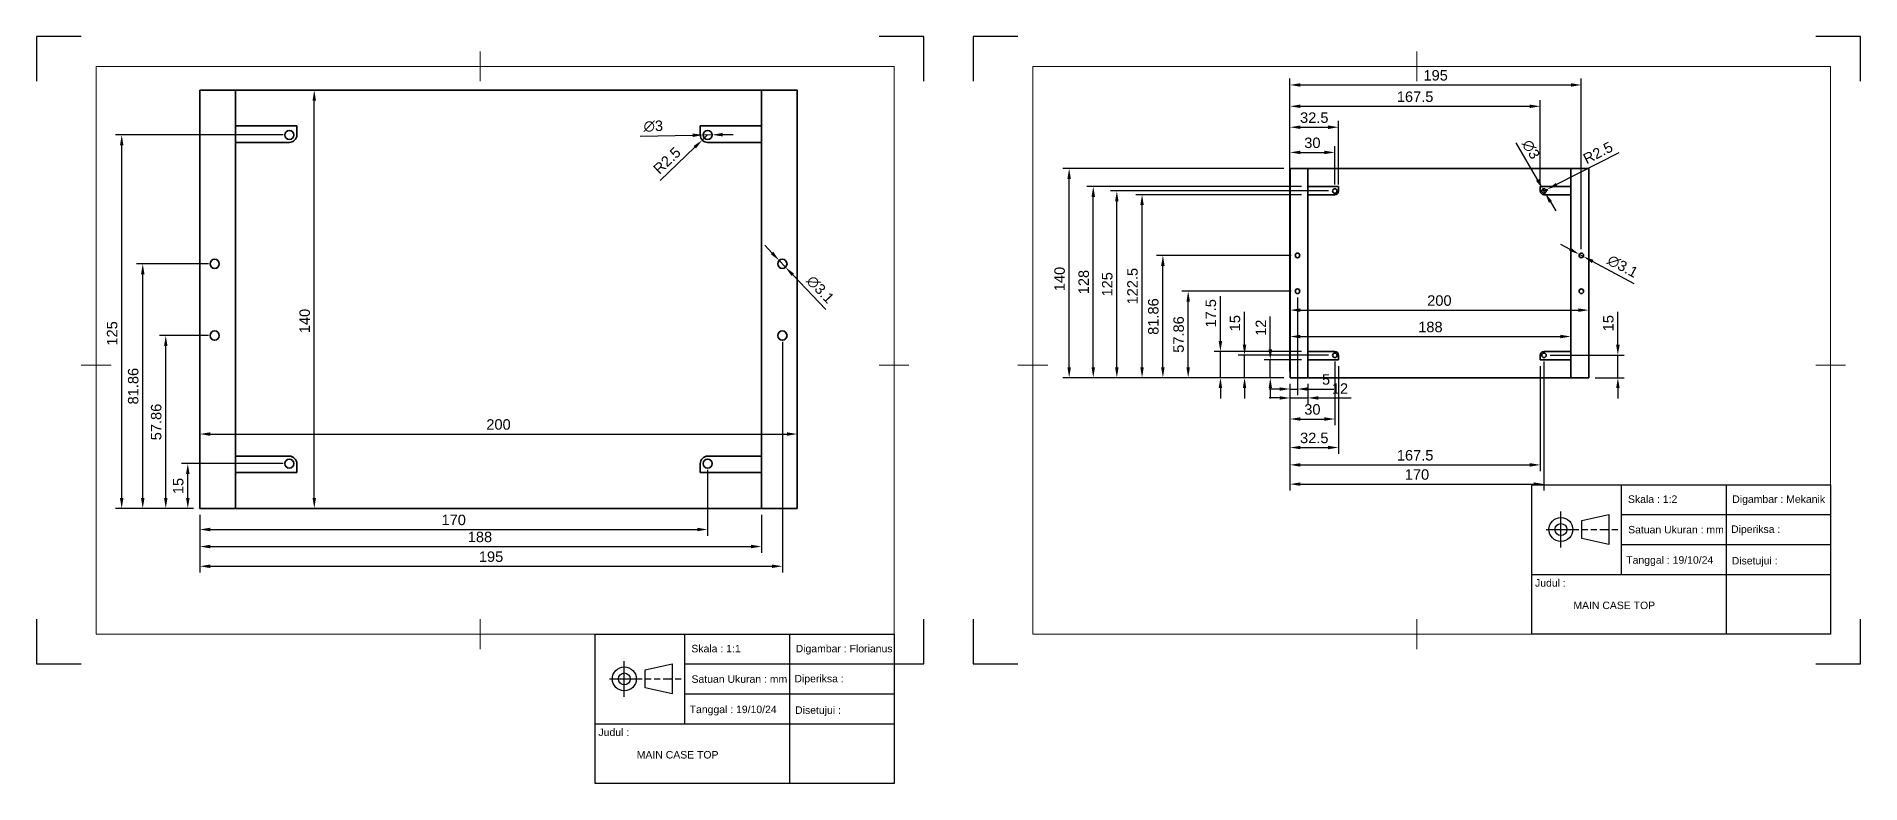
# Model space of a CAD drawing. Header units: millimetres. Extents: x 0 to 610, y -40 to 210.
import ezdxf

# ---------------------------------------------------------------- set-up
doc = ezdxf.new("R2010")
doc.units = ezdxf.units.MM
doc.header["$LTSCALE"] = 0.75
for name, color, linetype, lineweight in [('BORDER', 7, 'Continuous', 18), ('FD_Dimensions', 7, 'Continuous', 18), ('Visible', 7, 'Continuous', 35)]:
    doc.layers.add(name, color=color, linetype=linetype, lineweight=lineweight)
doc.styles.get("Standard").update_dxf_attribs({"font": 'arial.ttf'})
doc.dimstyles.new('Dim-ISO-25', dxfattribs={"dimtxt": 3.5, "dimasz": 3.5, "dimexe": 2.1, "dimexo": 2.1, "dimgap": 1.4, "dimtad": 1, "dimdsep": 46, "dimtxsty": 'Standard', "dimcen": 0, "dimazin": 2, "dimtp": 0.1, "dimtm": 0.1, "dimtfac": 0.714286, "dimtmove": 0, "dimatfit": 3, "dimfxl": 1, "dimarcsym": 0})

# ---------------------------------------------------------------- blocks, each defined once
blk = doc.blocks.new('ISO_A4(L)_SHEET')
at = {"layer": 'BORDER'}
for p, q in [((148.5, 205), (148.5, 195)), ((287, 200), (20, 200)), ((20, 200), (20, 10)), ((287, 10), (287, 200)), ((15, 100), (25, 100)), ((292, 100), (282, 100)), ((148.5, 5), (148.5, 15)), ((287, 10), (20, 10))]:
    blk.add_line(p, q, dxfattribs=at)
at = {"layer": 'Defpoints'}
for p, q in [((0, 210), (0, 195)), ((15, 210), (0, 210)), ((297, 210), (282, 210)), ((297, 195), (297, 210)), ((0, 15), (0, 0)), ((297, 0), (297, 15)), ((0, 0), (15, 0)), ((282, 0), (297, 0))]:
    blk.add_line(p, q, dxfattribs=at)
blk = doc.blocks.new('*D14')
at = {"layer": 'Defpoints', "color": 0, "transparency": 16777216}
for p in [(254.63, 76.96), (54.63, 52.05), (254.63, 52.05)]:
    blk.add_point(p, dxfattribs=at)
at = {"layer": 'FD_Dimensions', "color": 0, "lineweight": -2, "transparency": 16777216}
for p, q in [((54.63, 54.15), (54.63, 79.06)), ((58.13, 76.96), (251.13, 76.96)), ((254.63, 54.15), (254.63, 79.06))]:
    blk.add_line(p, q, dxfattribs=at)
at = {"layer": 'FD_Dimensions', "color": 0, "transparency": 16777216}
for points in [[(58.13, 77.54), (58.13, 76.37), (54.63, 76.96)], [(251.13, 77.54), (251.13, 76.37), (254.63, 76.96)]]:
    blk.add_solid(points, dxfattribs=at)
at = {"layer": 'FD_Dimensions', "color": 0, "transparency": 16777216, "insert": (154.63, 80.14), "char_height": 3.5, "attachment_point": 5}
blk.add_mtext('200', dxfattribs=at)
blk = doc.blocks.new('*D15')
at = {"layer": 'Defpoints', "color": 0, "transparency": 16777216}
for p in [(54.63, 192.05), (92.97, 192.05), (54.63, 52.05)]:
    blk.add_point(p, dxfattribs=at)
at = {"layer": 'FD_Dimensions', "color": 0, "lineweight": -2, "transparency": 16777216}
for p, q in [((56.73, 192.05), (95.07, 192.05)), ((92.97, 55.55), (92.97, 188.55)), ((56.73, 52.05), (95.07, 52.05))]:
    blk.add_line(p, q, dxfattribs=at)
at = {"layer": 'FD_Dimensions', "color": 0, "transparency": 16777216}
for points in [[(92.39, 188.55), (93.55, 188.55), (92.97, 192.05)], [(92.39, 55.55), (93.55, 55.55), (92.97, 52.05)]]:
    blk.add_solid(points, dxfattribs=at)
at = {"layer": 'FD_Dimensions', "color": 0, "transparency": 16777216, "insert": (89.78, 114.77), "char_height": 3.5, "attachment_point": 5, "rotation": 90}
blk.add_mtext('140', dxfattribs=at)
blk = doc.blocks.new('*D16')
at = {"layer": 'Defpoints', "color": 0, "transparency": 16777216}
for p in [(248.57, 135.03), (250.7, 132.79)]:
    blk.add_point(p, dxfattribs=at)
at = {"layer": 'FD_Dimensions', "color": 0, "lineweight": -2, "transparency": 16777216}
for p, q in [((246.16, 137.57), (243.75, 140.11)), ((248.57, 135.03), (250.7, 132.79)), ((264.17, 118.59), (253.11, 130.25))]:
    blk.add_line(p, q, dxfattribs=at)
at = {"layer": 'FD_Dimensions', "color": 0, "transparency": 16777216}
for points in [[(246.58, 137.97), (245.73, 137.17), (248.57, 135.03)], [(253.53, 130.65), (252.69, 129.85), (250.7, 132.79)]]:
    blk.add_solid(points, dxfattribs=at)
at = {"layer": 'FD_Dimensions', "color": 0, "transparency": 16777216, "insert": (262.32, 125.32), "char_height": 3.5, "attachment_point": 5, "rotation": 313.50611}
blk.add_mtext('∅3.1', dxfattribs=at)
blk = doc.blocks.new('*D17')
at = {"layer": 'Defpoints', "color": 0, "transparency": 16777216}
for p in [(226.13, 177.08), (223.13, 177.02)]:
    blk.add_point(p, dxfattribs=at)
at = {"layer": 'FD_Dimensions', "color": 0, "lineweight": -2, "transparency": 16777216}
for p, q in [((226.13, 177.08), (223.13, 177.02)), ((229.63, 177.15), (233.13, 177.21)), ((202.04, 176.61), (219.64, 176.95))]:
    blk.add_line(p, q, dxfattribs=at)
at = {"layer": 'FD_Dimensions', "color": 0, "transparency": 16777216}
for points in [[(219.62, 177.54), (219.65, 176.37), (223.13, 177.02)], [(229.62, 177.73), (229.64, 176.56), (226.13, 177.08)]]:
    blk.add_solid(points, dxfattribs=at)
at = {"layer": 'FD_Dimensions', "color": 0, "transparency": 16777216, "insert": (206.43, 179.98), "char_height": 3.5, "attachment_point": 5, "rotation": 1.10334}
blk.add_mtext('∅3', dxfattribs=at)
blk = doc.blocks.new('*D18')
at = {"layer": 'Defpoints', "color": 0, "transparency": 16777216}
for p in [(224.63, 177.05), (222.83, 175.32)]:
    blk.add_point(p, dxfattribs=at)
at = {"layer": 'FD_Dimensions', "color": 0, "lineweight": -2, "transparency": 16777216}
for p, q in [((224.63, 177.05), (222.83, 175.32)), ((208.68, 161.83), (220.29, 172.91))]:
    blk.add_line(p, q, dxfattribs=at)
blk.add_arc((224.63, 177.05), 2.5, 175.53109, 270.00002, dxfattribs=at)
at = {"layer": 'FD_Dimensions', "color": 0, "transparency": 16777216}
blk.add_solid([(219.89, 173.33), (220.7, 172.49), (222.83, 175.32)], dxfattribs=at)
at = {"layer": 'FD_Dimensions', "color": 0, "transparency": 16777216, "insert": (211.02, 168.47), "char_height": 3.5, "attachment_point": 5, "rotation": 43.65954}
blk.add_mtext('R2.5', dxfattribs=at)
blk = doc.blocks.new('*D19')
at = {"layer": 'Defpoints', "color": 0, "transparency": 16777216}
for p in [(249.63, 109.91), (54.63, 52.05), (249.63, 32.71)]:
    blk.add_point(p, dxfattribs=at)
at = {"layer": 'FD_Dimensions', "color": 0, "lineweight": -2, "transparency": 16777216}
for p, q in [((249.63, 107.81), (249.63, 30.61)), ((54.63, 49.95), (54.63, 30.61)), ((58.13, 32.71), (246.13, 32.71))]:
    blk.add_line(p, q, dxfattribs=at)
at = {"layer": 'FD_Dimensions', "color": 0, "transparency": 16777216}
for points in [[(58.13, 33.29), (58.13, 32.12), (54.63, 32.71)], [(246.13, 33.29), (246.13, 32.12), (249.63, 32.71)]]:
    blk.add_solid(points, dxfattribs=at)
at = {"layer": 'FD_Dimensions', "color": 0, "transparency": 16777216, "insert": (152.13, 35.89), "char_height": 3.5, "attachment_point": 5}
blk.add_mtext('195', dxfattribs=at)
blk = doc.blocks.new('*D20')
at = {"layer": 'Defpoints', "color": 0, "transparency": 16777216}
for p in [(224.63, 67.05), (54.63, 52.05), (224.63, 45.01)]:
    blk.add_point(p, dxfattribs=at)
at = {"layer": 'FD_Dimensions', "color": 0, "lineweight": -2, "transparency": 16777216}
for p, q in [((224.63, 64.95), (224.63, 42.91)), ((54.63, 49.95), (54.63, 42.91)), ((58.13, 45.01), (221.13, 45.01))]:
    blk.add_line(p, q, dxfattribs=at)
at = {"layer": 'FD_Dimensions', "color": 0, "transparency": 16777216}
for points in [[(58.13, 45.6), (58.13, 44.43), (54.63, 45.01)], [(221.13, 45.6), (221.13, 44.43), (224.63, 45.01)]]:
    blk.add_solid(points, dxfattribs=at)
at = {"layer": 'FD_Dimensions', "color": 0, "transparency": 16777216, "insert": (139.63, 48.2), "char_height": 3.5, "attachment_point": 5}
blk.add_mtext('170', dxfattribs=at)
blk = doc.blocks.new('*D21')
at = {"layer": 'Defpoints', "color": 0, "transparency": 16777216}
for p in [(28.52, 177.05), (84.63, 177.05), (54.63, 52.05)]:
    blk.add_point(p, dxfattribs=at)
at = {"layer": 'FD_Dimensions', "color": 0, "lineweight": -2, "transparency": 16777216}
for p, q in [((82.53, 177.05), (26.42, 177.05)), ((28.52, 55.55), (28.52, 173.55)), ((52.53, 52.05), (26.42, 52.05))]:
    blk.add_line(p, q, dxfattribs=at)
at = {"layer": 'FD_Dimensions', "color": 0, "transparency": 16777216}
for points in [[(27.94, 173.55), (29.1, 173.55), (28.52, 177.05)], [(27.94, 55.55), (29.1, 55.55), (28.52, 52.05)]]:
    blk.add_solid(points, dxfattribs=at)
at = {"layer": 'FD_Dimensions', "color": 0, "transparency": 16777216, "insert": (25.33, 110.63), "char_height": 3.5, "attachment_point": 5, "rotation": 90}
blk.add_mtext('125', dxfattribs=at)
blk = doc.blocks.new('*D22')
at = {"layer": 'Defpoints', "color": 0, "transparency": 16777216}
for p in [(35.57, 133.91), (59.63, 133.91), (54.63, 52.05)]:
    blk.add_point(p, dxfattribs=at)
at = {"layer": 'FD_Dimensions', "color": 0, "lineweight": -2, "transparency": 16777216}
for p, q in [((57.53, 133.91), (33.47, 133.91)), ((35.57, 55.55), (35.57, 130.41)), ((52.53, 52.05), (33.47, 52.05))]:
    blk.add_line(p, q, dxfattribs=at)
at = {"layer": 'FD_Dimensions', "color": 0, "transparency": 16777216}
for points in [[(34.99, 130.41), (36.16, 130.41), (35.57, 133.91)], [(34.99, 55.55), (36.16, 55.55), (35.57, 52.05)]]:
    blk.add_solid(points, dxfattribs=at)
at = {"layer": 'FD_Dimensions', "color": 0, "transparency": 16777216, "insert": (32.39, 92.98), "char_height": 3.5, "attachment_point": 5, "rotation": 90}
blk.add_mtext('81.86', dxfattribs=at)
blk = doc.blocks.new('*D23')
at = {"layer": 'Defpoints', "color": 0, "transparency": 16777216}
for p in [(43.27, 109.91), (59.63, 109.91), (54.63, 52.05)]:
    blk.add_point(p, dxfattribs=at)
at = {"layer": 'FD_Dimensions', "color": 0, "lineweight": -2, "transparency": 16777216}
for p, q in [((57.53, 109.91), (41.17, 109.91)), ((43.27, 55.55), (43.27, 106.41)), ((52.53, 52.05), (41.17, 52.05))]:
    blk.add_line(p, q, dxfattribs=at)
at = {"layer": 'FD_Dimensions', "color": 0, "transparency": 16777216}
for points in [[(42.69, 106.41), (43.85, 106.41), (43.27, 109.91)], [(42.69, 55.55), (43.85, 55.55), (43.27, 52.05)]]:
    blk.add_solid(points, dxfattribs=at)
at = {"layer": 'FD_Dimensions', "color": 0, "transparency": 16777216, "insert": (40.08, 80.98), "char_height": 3.5, "attachment_point": 5, "rotation": 90}
blk.add_mtext('57.86', dxfattribs=at)
blk = doc.blocks.new('*D24')
at = {"layer": 'Defpoints', "color": 0, "transparency": 16777216}
for p in [(50.64, 67.05), (84.63, 67.05), (54.63, 52.05)]:
    blk.add_point(p, dxfattribs=at)
at = {"layer": 'FD_Dimensions', "color": 0, "lineweight": -2, "transparency": 16777216}
for p, q in [((82.53, 67.05), (48.54, 67.05)), ((50.64, 55.55), (50.64, 63.55)), ((52.53, 52.05), (48.54, 52.05))]:
    blk.add_line(p, q, dxfattribs=at)
at = {"layer": 'FD_Dimensions', "color": 0, "transparency": 16777216}
for points in [[(50.06, 63.55), (51.23, 63.55), (50.64, 67.05)], [(50.06, 55.55), (51.23, 55.55), (50.64, 52.05)]]:
    blk.add_solid(points, dxfattribs=at)
at = {"layer": 'FD_Dimensions', "color": 0, "transparency": 16777216, "insert": (47.46, 59.55), "char_height": 3.5, "attachment_point": 5, "rotation": 90}
blk.add_mtext('15', dxfattribs=at)
blk = doc.blocks.new('*D25')
at = {"layer": 'Defpoints', "color": 0, "transparency": 16777216}
for p in [(54.63, 52.05), (242.63, 52.05), (242.63, 39.31)]:
    blk.add_point(p, dxfattribs=at)
at = {"layer": 'FD_Dimensions', "color": 0, "lineweight": -2, "transparency": 16777216}
for p, q in [((54.63, 49.95), (54.63, 37.21)), ((242.63, 49.95), (242.63, 37.21)), ((58.13, 39.31), (239.13, 39.31))]:
    blk.add_line(p, q, dxfattribs=at)
at = {"layer": 'FD_Dimensions', "color": 0, "transparency": 16777216}
for points in [[(58.13, 39.89), (58.13, 38.72), (54.63, 39.31)], [(239.13, 39.89), (239.13, 38.72), (242.63, 39.31)]]:
    blk.add_solid(points, dxfattribs=at)
at = {"layer": 'FD_Dimensions', "color": 0, "transparency": 16777216, "insert": (148.42, 42.5), "char_height": 3.5, "attachment_point": 5}
blk.add_mtext('188', dxfattribs=at)
blk = doc.blocks.new('*D53')
at = {"layer": 'Defpoints', "color": 0, "transparency": 16777216}
for p in [(519.52, 118.42), (419.52, 95.81), (519.52, 95.81)]:
    blk.add_point(p, dxfattribs=at)
at = {"layer": 'FD_Dimensions', "color": 0, "lineweight": -2, "transparency": 16777216}
for p, q in [((419.52, 97.91), (419.52, 120.52)), ((423.02, 118.42), (516.02, 118.42)), ((519.52, 97.91), (519.52, 120.52))]:
    blk.add_line(p, q, dxfattribs=at)
at = {"layer": 'FD_Dimensions', "color": 0, "transparency": 16777216}
for points in [[(423.02, 119.01), (423.02, 117.84), (419.52, 118.42)], [(516.02, 119.01), (516.02, 117.84), (519.52, 118.42)]]:
    blk.add_solid(points, dxfattribs=at)
at = {"layer": 'FD_Dimensions', "color": 0, "transparency": 16777216, "insert": (469.52, 121.61), "char_height": 3.5, "attachment_point": 5}
blk.add_mtext('200', dxfattribs=at)
blk = doc.blocks.new('*D54')
at = {"layer": 'Defpoints', "color": 0, "transparency": 16777216}
for p in [(345.61, 165.81), (419.52, 165.81), (419.52, 95.81)]:
    blk.add_point(p, dxfattribs=at)
at = {"layer": 'FD_Dimensions', "color": 0, "lineweight": -2, "transparency": 16777216}
for p, q in [((417.42, 165.81), (343.51, 165.81)), ((345.61, 99.31), (345.61, 162.31)), ((417.42, 95.81), (343.51, 95.81))]:
    blk.add_line(p, q, dxfattribs=at)
at = {"layer": 'FD_Dimensions', "color": 0, "transparency": 16777216}
for points in [[(345.03, 162.31), (346.2, 162.31), (345.61, 165.81)], [(345.03, 99.31), (346.2, 99.31), (345.61, 95.81)]]:
    blk.add_solid(points, dxfattribs=at)
at = {"layer": 'FD_Dimensions', "color": 0, "transparency": 16777216, "insert": (342.43, 128.83), "char_height": 3.5, "attachment_point": 5, "rotation": 90}
blk.add_mtext('140', dxfattribs=at)
blk = doc.blocks.new('*D55')
at = {"layer": 'Defpoints', "color": 0, "transparency": 16777216}
for p in [(516.34, 137.1), (517.71, 136.37)]:
    blk.add_point(p, dxfattribs=at)
at = {"layer": 'FD_Dimensions', "color": 0, "lineweight": -2, "transparency": 16777216}
for p, q in [((513.26, 138.75), (510.17, 140.41)), ((516.34, 137.1), (517.71, 136.37)), ((534.73, 127.26), (520.79, 134.72))]:
    blk.add_line(p, q, dxfattribs=at)
at = {"layer": 'FD_Dimensions', "color": 0, "transparency": 16777216}
for points in [[(513.53, 139.27), (512.98, 138.24), (516.34, 137.1)], [(521.07, 135.23), (520.52, 134.2), (517.71, 136.37)]]:
    blk.add_solid(points, dxfattribs=at)
at = {"layer": 'FD_Dimensions', "color": 0, "transparency": 16777216, "insert": (530.85, 133.06), "char_height": 3.5, "attachment_point": 5, "rotation": 331.83832}
blk.add_mtext('∅3.1', dxfattribs=at)
blk = doc.blocks.new('*D56')
at = {"layer": 'Defpoints', "color": 0, "transparency": 16777216}
for p in [(504.14, 158.95), (504.9, 157.66)]:
    blk.add_point(p, dxfattribs=at)
at = {"layer": 'FD_Dimensions', "color": 0, "lineweight": -2, "transparency": 16777216}
for p, q in [((495.1, 174.38), (502.37, 161.97)), ((504.9, 157.66), (504.14, 158.95)), ((506.67, 154.64), (508.44, 151.62))]:
    blk.add_line(p, q, dxfattribs=at)
at = {"layer": 'FD_Dimensions', "color": 0, "transparency": 16777216}
for points in [[(502.88, 162.27), (501.87, 161.68), (504.14, 158.95)], [(507.18, 154.93), (506.17, 154.34), (504.9, 157.66)]]:
    blk.add_solid(points, dxfattribs=at)
at = {"layer": 'FD_Dimensions', "color": 0, "transparency": 16777216, "insert": (500.18, 172.2), "char_height": 3.5, "attachment_point": 5, "rotation": 300.38822}
blk.add_mtext('∅3', dxfattribs=at)
blk = doc.blocks.new('*D57')
at = {"layer": 'Defpoints', "color": 0, "transparency": 16777216}
for p in [(505.64, 158.87), (504.52, 158.31)]:
    blk.add_point(p, dxfattribs=at)
at = {"layer": 'FD_Dimensions', "color": 0, "lineweight": -2, "transparency": 16777216}
for p, q in [((529.62, 171.07), (508.76, 160.46)), ((504.52, 158.31), (505.64, 158.87))]:
    blk.add_line(p, q, dxfattribs=at)
blk.add_arc((504.52, 158.31), 1.25, 0, 26.94713, dxfattribs=at)
at = {"layer": 'FD_Dimensions', "color": 0, "transparency": 16777216}
blk.add_solid([(508.49, 160.98), (509.02, 159.94), (505.64, 158.87)], dxfattribs=at)
at = {"layer": 'FD_Dimensions', "color": 0, "transparency": 16777216, "insert": (522.59, 171.06), "char_height": 3.5, "attachment_point": 5, "rotation": 26.94713}
blk.add_mtext('R2.5', dxfattribs=at)
blk = doc.blocks.new('*D58')
at = {"layer": 'Defpoints', "color": 0, "transparency": 16777216}
for p in [(517.02, 193.79), (419.52, 165.81), (517.02, 136.74)]:
    blk.add_point(p, dxfattribs=at)
at = {"layer": 'FD_Dimensions', "color": 0, "lineweight": -2, "transparency": 16777216}
for p, q in [((419.52, 167.91), (419.52, 195.89)), ((517.02, 138.84), (517.02, 195.89)), ((423.02, 193.79), (513.52, 193.79))]:
    blk.add_line(p, q, dxfattribs=at)
at = {"layer": 'FD_Dimensions', "color": 0, "transparency": 16777216}
for points in [[(423.02, 194.37), (423.02, 193.2), (419.52, 193.79)], [(513.52, 194.37), (513.52, 193.2), (517.02, 193.79)]]:
    blk.add_solid(points, dxfattribs=at)
at = {"layer": 'FD_Dimensions', "color": 0, "transparency": 16777216, "insert": (468.27, 196.98), "char_height": 3.5, "attachment_point": 5}
blk.add_mtext('195', dxfattribs=at)
blk = doc.blocks.new('*D59')
at = {"layer": 'Defpoints', "color": 0, "transparency": 16777216}
for p in [(504.52, 103.31), (419.52, 95.81), (504.52, 60.2)]:
    blk.add_point(p, dxfattribs=at)
at = {"layer": 'FD_Dimensions', "color": 0, "lineweight": -2, "transparency": 16777216}
for p, q in [((504.52, 101.21), (504.52, 58.1)), ((419.52, 93.71), (419.52, 58.1)), ((423.02, 60.2), (501.02, 60.2))]:
    blk.add_line(p, q, dxfattribs=at)
at = {"layer": 'FD_Dimensions', "color": 0, "transparency": 16777216}
for points in [[(423.02, 60.78), (423.02, 59.62), (419.52, 60.2)], [(501.02, 60.78), (501.02, 59.62), (504.52, 60.2)]]:
    blk.add_solid(points, dxfattribs=at)
at = {"layer": 'FD_Dimensions', "color": 0, "transparency": 16777216, "insert": (462.02, 63.39), "char_height": 3.5, "attachment_point": 5}
blk.add_mtext('170', dxfattribs=at)
blk = doc.blocks.new('*D60')
at = {"layer": 'Defpoints', "color": 0, "transparency": 16777216}
for p in [(361.57, 158.31), (434.52, 158.31), (419.52, 95.81)]:
    blk.add_point(p, dxfattribs=at)
at = {"layer": 'FD_Dimensions', "color": 0, "lineweight": -2, "transparency": 16777216}
for p, q in [((432.42, 158.31), (359.47, 158.31)), ((361.57, 99.31), (361.57, 154.81)), ((417.42, 95.81), (359.47, 95.81))]:
    blk.add_line(p, q, dxfattribs=at)
at = {"layer": 'FD_Dimensions', "color": 0, "transparency": 16777216}
for points in [[(360.99, 154.81), (362.15, 154.81), (361.57, 158.31)], [(360.99, 99.31), (362.15, 99.31), (361.57, 95.81)]]:
    blk.add_solid(points, dxfattribs=at)
at = {"layer": 'FD_Dimensions', "color": 0, "transparency": 16777216, "insert": (358.38, 127.06), "char_height": 3.5, "attachment_point": 5, "rotation": 90}
blk.add_mtext('125', dxfattribs=at)
blk = doc.blocks.new('*D61')
at = {"layer": 'Defpoints', "color": 0, "transparency": 16777216}
for p in [(376.98, 136.74), (422.02, 136.74), (419.52, 95.81)]:
    blk.add_point(p, dxfattribs=at)
at = {"layer": 'FD_Dimensions', "color": 0, "lineweight": -2, "transparency": 16777216}
for p, q in [((419.92, 136.74), (374.88, 136.74)), ((376.98, 99.31), (376.98, 133.24)), ((417.42, 95.81), (374.88, 95.81))]:
    blk.add_line(p, q, dxfattribs=at)
at = {"layer": 'FD_Dimensions', "color": 0, "transparency": 16777216}
for points in [[(376.39, 133.24), (377.56, 133.24), (376.98, 136.74)], [(376.39, 99.31), (377.56, 99.31), (376.98, 95.81)]]:
    blk.add_solid(points, dxfattribs=at)
at = {"layer": 'FD_Dimensions', "color": 0, "transparency": 16777216, "insert": (373.79, 116.27), "char_height": 3.5, "attachment_point": 5, "rotation": 90}
blk.add_mtext('81.86', dxfattribs=at)
blk = doc.blocks.new('*D62')
at = {"layer": 'Defpoints', "color": 0, "transparency": 16777216}
for p in [(385.45, 124.74), (422.02, 124.74), (419.52, 95.81)]:
    blk.add_point(p, dxfattribs=at)
at = {"layer": 'FD_Dimensions', "color": 0, "lineweight": -2, "transparency": 16777216}
for p, q in [((419.92, 124.74), (383.35, 124.74)), ((385.45, 99.31), (385.45, 121.24)), ((417.42, 95.81), (383.35, 95.81))]:
    blk.add_line(p, q, dxfattribs=at)
at = {"layer": 'FD_Dimensions', "color": 0, "transparency": 16777216}
for points in [[(384.87, 121.24), (386.03, 121.24), (385.45, 124.74)], [(384.87, 99.31), (386.03, 99.31), (385.45, 95.81)]]:
    blk.add_solid(points, dxfattribs=at)
at = {"layer": 'FD_Dimensions', "color": 0, "transparency": 16777216, "insert": (382.26, 110.27), "char_height": 3.5, "attachment_point": 5, "rotation": 90}
blk.add_mtext('57.86', dxfattribs=at)
blk = doc.blocks.new('*D63')
at = {"layer": 'Defpoints', "color": 0, "transparency": 16777216}
for p in [(434.52, 171.21), (419.52, 165.81), (434.52, 158.31)]:
    blk.add_point(p, dxfattribs=at)
at = {"layer": 'FD_Dimensions', "color": 0, "lineweight": -2, "transparency": 16777216}
for p, q in [((419.52, 167.91), (419.52, 173.31)), ((423.02, 171.21), (431.02, 171.21)), ((434.52, 160.41), (434.52, 173.31))]:
    blk.add_line(p, q, dxfattribs=at)
at = {"layer": 'FD_Dimensions', "color": 0, "transparency": 16777216}
for points in [[(423.02, 171.79), (423.02, 170.62), (419.52, 171.21)], [(431.02, 171.79), (431.02, 170.62), (434.52, 171.21)]]:
    blk.add_solid(points, dxfattribs=at)
at = {"layer": 'FD_Dimensions', "color": 0, "transparency": 16777216, "insert": (427.02, 174.39), "char_height": 3.5, "attachment_point": 5}
blk.add_mtext('30', dxfattribs=at)
blk = doc.blocks.new('*D64')
at = {"layer": 'Defpoints', "color": 0, "transparency": 16777216}
for p in [(504.52, 103.31), (529.25, 103.31), (519.52, 95.81)]:
    blk.add_point(p, dxfattribs=at)
at = {"layer": 'FD_Dimensions', "color": 0, "lineweight": -2, "transparency": 16777216}
for p, q in [((529.25, 106.81), (529.25, 117.82)), ((506.62, 103.31), (531.35, 103.31)), ((529.25, 95.81), (529.25, 103.31)), ((521.62, 95.81), (531.35, 95.81)), ((529.25, 92.31), (529.25, 88.81))]:
    blk.add_line(p, q, dxfattribs=at)
at = {"layer": 'FD_Dimensions', "color": 0, "transparency": 16777216}
for points in [[(528.67, 106.81), (529.84, 106.81), (529.25, 103.31)], [(528.67, 92.31), (529.84, 92.31), (529.25, 95.81)]]:
    blk.add_solid(points, dxfattribs=at)
at = {"layer": 'FD_Dimensions', "color": 0, "transparency": 16777216, "insert": (526.07, 114.06), "char_height": 3.5, "attachment_point": 5, "rotation": 90}
blk.add_mtext('15', dxfattribs=at)
blk = doc.blocks.new('*D65')
at = {"layer": 'Defpoints', "color": 0, "transparency": 16777216}
for p in [(513.52, 109.58), (419.52, 95.81), (513.52, 95.81)]:
    blk.add_point(p, dxfattribs=at)
at = {"layer": 'FD_Dimensions', "color": 0, "lineweight": -2, "transparency": 16777216}
for p, q in [((419.52, 97.91), (419.52, 111.68)), ((513.52, 97.91), (513.52, 111.68)), ((423.02, 109.58), (510.02, 109.58))]:
    blk.add_line(p, q, dxfattribs=at)
at = {"layer": 'FD_Dimensions', "color": 0, "transparency": 16777216}
for points in [[(423.02, 110.17), (423.02, 109), (419.52, 109.58)], [(510.02, 110.17), (510.02, 109), (513.52, 109.58)]]:
    blk.add_solid(points, dxfattribs=at)
at = {"layer": 'FD_Dimensions', "color": 0, "transparency": 16777216, "insert": (466.52, 112.77), "char_height": 3.5, "attachment_point": 5}
blk.add_mtext('188', dxfattribs=at)
blk = doc.blocks.new('*D66')
at = {"layer": 'Defpoints', "color": 0, "transparency": 16777216}
for p in [(419.52, 95.81), (425.52, 95.81), (425.52, 89.04)]:
    blk.add_point(p, dxfattribs=at)
at = {"layer": 'FD_Dimensions', "color": 0, "lineweight": -2, "transparency": 16777216}
for p, q in [((419.52, 93.71), (419.52, 86.94)), ((425.52, 93.71), (425.52, 86.94)), ((416.02, 89.04), (412.52, 89.04)), ((419.52, 89.04), (425.52, 89.04)), ((429.02, 89.04), (439.97, 89.04))]:
    blk.add_line(p, q, dxfattribs=at)
at = {"layer": 'FD_Dimensions', "color": 0, "transparency": 16777216}
for points in [[(416.02, 89.62), (416.02, 88.45), (419.52, 89.04)], [(429.02, 89.62), (429.02, 88.45), (425.52, 89.04)]]:
    blk.add_solid(points, dxfattribs=at)
at = {"layer": 'FD_Dimensions', "color": 0, "transparency": 16777216, "insert": (436.25, 92.19), "char_height": 3.5, "attachment_point": 5}
blk.add_mtext('12', dxfattribs=at)
blk = doc.blocks.new('*D67')
at = {"layer": 'Defpoints', "color": 0, "transparency": 16777216}
for p in [(422.02, 124.74), (419.52, 95.81), (422.02, 92.02)]:
    blk.add_point(p, dxfattribs=at)
at = {"layer": 'FD_Dimensions', "color": 0, "lineweight": -2, "transparency": 16777216}
for p, q in [((422.02, 122.64), (422.02, 89.92)), ((416.02, 92.02), (412.52, 92.02)), ((419.52, 93.71), (419.52, 89.92)), ((419.52, 92.02), (422.02, 92.02)), ((425.52, 92.02), (434.14, 92.02))]:
    blk.add_line(p, q, dxfattribs=at)
at = {"layer": 'FD_Dimensions', "color": 0, "transparency": 16777216}
for points in [[(416.02, 92.6), (416.02, 91.44), (419.52, 92.02)], [(425.52, 92.6), (425.52, 91.44), (422.02, 92.02)]]:
    blk.add_solid(points, dxfattribs=at)
at = {"layer": 'FD_Dimensions', "color": 0, "transparency": 16777216, "insert": (431.58, 95.2), "char_height": 3.5, "attachment_point": 5}
blk.add_mtext('5', dxfattribs=at)
blk = doc.blocks.new('*D68')
at = {"layer": 'Defpoints', "color": 0, "transparency": 16777216}
for p in [(353.68, 159.81), (425.52, 159.81), (419.52, 95.81)]:
    blk.add_point(p, dxfattribs=at)
at = {"layer": 'FD_Dimensions', "color": 0, "lineweight": -2, "transparency": 16777216}
for p, q in [((423.42, 159.81), (351.58, 159.81)), ((353.68, 99.31), (353.68, 156.31)), ((417.42, 95.81), (351.58, 95.81))]:
    blk.add_line(p, q, dxfattribs=at)
at = {"layer": 'FD_Dimensions', "color": 0, "transparency": 16777216}
for points in [[(353.1, 156.31), (354.27, 156.31), (353.68, 159.81)], [(353.1, 99.31), (354.27, 99.31), (353.68, 95.81)]]:
    blk.add_solid(points, dxfattribs=at)
at = {"layer": 'FD_Dimensions', "color": 0, "transparency": 16777216, "insert": (350.5, 127.81), "char_height": 3.5, "attachment_point": 5, "rotation": 90}
blk.add_mtext('128', dxfattribs=at)
blk = doc.blocks.new('*D69')
at = {"layer": 'Defpoints', "color": 0, "transparency": 16777216}
for p in [(434.52, 103.31), (419.52, 95.81), (434.52, 81.98)]:
    blk.add_point(p, dxfattribs=at)
at = {"layer": 'FD_Dimensions', "color": 0, "lineweight": -2, "transparency": 16777216}
for p, q in [((434.52, 101.21), (434.52, 79.88)), ((419.52, 93.71), (419.52, 79.88)), ((423.02, 81.98), (431.02, 81.98))]:
    blk.add_line(p, q, dxfattribs=at)
at = {"layer": 'FD_Dimensions', "color": 0, "transparency": 16777216}
for points in [[(423.02, 82.57), (423.02, 81.4), (419.52, 81.98)], [(431.02, 82.57), (431.02, 81.4), (434.52, 81.98)]]:
    blk.add_solid(points, dxfattribs=at)
at = {"layer": 'FD_Dimensions', "color": 0, "transparency": 16777216, "insert": (427.02, 85.17), "char_height": 3.5, "attachment_point": 5}
blk.add_mtext('30', dxfattribs=at)
blk = doc.blocks.new('*D70')
at = {"layer": 'Defpoints', "color": 0, "transparency": 16777216}
for p in [(404.31, 103.31), (434.52, 103.31), (419.52, 95.81)]:
    blk.add_point(p, dxfattribs=at)
at = {"layer": 'FD_Dimensions', "color": 0, "lineweight": -2, "transparency": 16777216}
for p, q in [((404.31, 106.81), (404.31, 117.82)), ((432.42, 103.31), (402.21, 103.31)), ((404.31, 95.81), (404.31, 103.31)), ((417.42, 95.81), (402.21, 95.81)), ((404.31, 92.31), (404.31, 88.81))]:
    blk.add_line(p, q, dxfattribs=at)
at = {"layer": 'FD_Dimensions', "color": 0, "transparency": 16777216}
for points in [[(403.73, 106.81), (404.89, 106.81), (404.31, 103.31)], [(403.73, 92.31), (404.89, 92.31), (404.31, 95.81)]]:
    blk.add_solid(points, dxfattribs=at)
at = {"layer": 'FD_Dimensions', "color": 0, "transparency": 16777216, "insert": (401.12, 114.06), "char_height": 3.5, "attachment_point": 5, "rotation": 90}
blk.add_mtext('15', dxfattribs=at)
blk = doc.blocks.new('*D71')
at = {"layer": 'Defpoints', "color": 0, "transparency": 16777216}
for p in [(370.01, 157.06), (425.52, 157.06), (419.52, 95.81)]:
    blk.add_point(p, dxfattribs=at)
at = {"layer": 'FD_Dimensions', "color": 0, "lineweight": -2, "transparency": 16777216}
for p, q in [((423.42, 157.06), (367.91, 157.06)), ((370.01, 99.31), (370.01, 153.56)), ((417.42, 95.81), (367.91, 95.81))]:
    blk.add_line(p, q, dxfattribs=at)
at = {"layer": 'FD_Dimensions', "color": 0, "transparency": 16777216}
for points in [[(369.42, 153.56), (370.59, 153.56), (370.01, 157.06)], [(369.42, 99.31), (370.59, 99.31), (370.01, 95.81)]]:
    blk.add_solid(points, dxfattribs=at)
at = {"layer": 'FD_Dimensions', "color": 0, "transparency": 16777216, "insert": (366.82, 126.43), "char_height": 3.5, "attachment_point": 5, "rotation": 90}
blk.add_mtext('122.5', dxfattribs=at)
blk = doc.blocks.new('*D72')
at = {"layer": 'Defpoints', "color": 0, "transparency": 16777216}
for p in [(396.24, 104.56), (425.52, 104.56), (419.52, 95.81)]:
    blk.add_point(p, dxfattribs=at)
at = {"layer": 'FD_Dimensions', "color": 0, "lineweight": -2, "transparency": 16777216}
for p, q in [((396.24, 108.06), (396.24, 123.14)), ((423.42, 104.56), (394.14, 104.56)), ((396.24, 95.81), (396.24, 104.56)), ((417.42, 95.81), (394.14, 95.81)), ((396.24, 92.31), (396.24, 88.81))]:
    blk.add_line(p, q, dxfattribs=at)
at = {"layer": 'FD_Dimensions', "color": 0, "transparency": 16777216}
for points in [[(395.66, 108.06), (396.82, 108.06), (396.24, 104.56)], [(395.66, 92.31), (396.82, 92.31), (396.24, 95.81)]]:
    blk.add_solid(points, dxfattribs=at)
at = {"layer": 'FD_Dimensions', "color": 0, "transparency": 16777216, "insert": (393.05, 117.35), "char_height": 3.5, "attachment_point": 5, "rotation": 90}
blk.add_mtext('17.5', dxfattribs=at)
blk = doc.blocks.new('*D73')
at = {"layer": 'Defpoints', "color": 0, "transparency": 16777216}
for p in [(412.93, 101.81), (425.52, 101.81), (419.52, 95.81)]:
    blk.add_point(p, dxfattribs=at)
at = {"layer": 'FD_Dimensions', "color": 0, "lineweight": -2, "transparency": 16777216}
for p, q in [((412.93, 105.31), (412.93, 116.25)), ((423.42, 101.81), (410.83, 101.81)), ((412.93, 95.81), (412.93, 101.81)), ((417.42, 95.81), (410.83, 95.81)), ((412.93, 92.31), (412.93, 88.81))]:
    blk.add_line(p, q, dxfattribs=at)
at = {"layer": 'FD_Dimensions', "color": 0, "transparency": 16777216}
for points in [[(412.35, 105.31), (413.51, 105.31), (412.93, 101.81)], [(412.35, 92.31), (413.51, 92.31), (412.93, 95.81)]]:
    blk.add_solid(points, dxfattribs=at)
at = {"layer": 'FD_Dimensions', "color": 0, "transparency": 16777216, "insert": (409.77, 112.53), "char_height": 3.5, "attachment_point": 5, "rotation": 90}
blk.add_mtext('12', dxfattribs=at)
blk = doc.blocks.new('*D74')
at = {"layer": 'Defpoints', "color": 0, "transparency": 16777216}
for p in [(503.27, 101.81), (419.52, 95.81), (503.27, 66.63)]:
    blk.add_point(p, dxfattribs=at)
at = {"layer": 'FD_Dimensions', "color": 0, "lineweight": -2, "transparency": 16777216}
for p, q in [((503.27, 99.71), (503.27, 64.53)), ((419.52, 93.71), (419.52, 64.53)), ((423.02, 66.63), (499.77, 66.63))]:
    blk.add_line(p, q, dxfattribs=at)
at = {"layer": 'FD_Dimensions', "color": 0, "transparency": 16777216}
for points in [[(423.02, 67.22), (423.02, 66.05), (419.52, 66.63)], [(499.77, 67.22), (499.77, 66.05), (503.27, 66.63)]]:
    blk.add_solid(points, dxfattribs=at)
at = {"layer": 'FD_Dimensions', "color": 0, "transparency": 16777216, "insert": (461.4, 69.82), "char_height": 3.5, "attachment_point": 5}
blk.add_mtext('167.5', dxfattribs=at)
blk = doc.blocks.new('*D75')
at = {"layer": 'Defpoints', "color": 0, "transparency": 16777216}
for p in [(503.27, 186.64), (503.27, 158.31), (419.52, 95.81)]:
    blk.add_point(p, dxfattribs=at)
at = {"layer": 'FD_Dimensions', "color": 0, "lineweight": -2, "transparency": 16777216}
for p, q in [((419.52, 97.91), (419.52, 188.74)), ((423.02, 186.64), (499.77, 186.64)), ((503.27, 160.41), (503.27, 188.74))]:
    blk.add_line(p, q, dxfattribs=at)
at = {"layer": 'FD_Dimensions', "color": 0, "transparency": 16777216}
for points in [[(423.02, 187.22), (423.02, 186.06), (419.52, 186.64)], [(499.77, 187.22), (499.77, 186.06), (503.27, 186.64)]]:
    blk.add_solid(points, dxfattribs=at)
at = {"layer": 'FD_Dimensions', "color": 0, "transparency": 16777216, "insert": (461.4, 189.83), "char_height": 3.5, "attachment_point": 5}
blk.add_mtext('167.5', dxfattribs=at)
blk = doc.blocks.new('*D76')
at = {"layer": 'Defpoints', "color": 0, "transparency": 16777216}
for p in [(435.77, 179.64), (435.77, 158.31), (419.52, 95.81)]:
    blk.add_point(p, dxfattribs=at)
at = {"layer": 'FD_Dimensions', "color": 0, "lineweight": -2, "transparency": 16777216}
for p, q in [((419.52, 97.91), (419.52, 181.74)), ((423.02, 179.64), (432.27, 179.64)), ((435.77, 160.41), (435.77, 181.74))]:
    blk.add_line(p, q, dxfattribs=at)
at = {"layer": 'FD_Dimensions', "color": 0, "transparency": 16777216}
for points in [[(423.02, 180.22), (423.02, 179.05), (419.52, 179.64)], [(432.27, 180.22), (432.27, 179.05), (435.77, 179.64)]]:
    blk.add_solid(points, dxfattribs=at)
at = {"layer": 'FD_Dimensions', "color": 0, "transparency": 16777216, "insert": (427.65, 182.82), "char_height": 3.5, "attachment_point": 5}
blk.add_mtext('32.5', dxfattribs=at)
blk = doc.blocks.new('*D77')
at = {"layer": 'Defpoints', "color": 0, "transparency": 16777216}
for p in [(435.77, 101.81), (419.52, 95.81), (435.77, 72.44)]:
    blk.add_point(p, dxfattribs=at)
at = {"layer": 'FD_Dimensions', "color": 0, "lineweight": -2, "transparency": 16777216}
for p, q in [((435.77, 99.71), (435.77, 70.34)), ((419.52, 93.71), (419.52, 70.34)), ((423.02, 72.44), (432.27, 72.44))]:
    blk.add_line(p, q, dxfattribs=at)
at = {"layer": 'FD_Dimensions', "color": 0, "transparency": 16777216}
for points in [[(423.02, 73.02), (423.02, 71.86), (419.52, 72.44)], [(432.27, 73.02), (432.27, 71.86), (435.77, 72.44)]]:
    blk.add_solid(points, dxfattribs=at)
at = {"layer": 'FD_Dimensions', "color": 0, "transparency": 16777216, "insert": (427.65, 75.63), "char_height": 3.5, "attachment_point": 5}
blk.add_mtext('32.5', dxfattribs=at)

msp = doc.modelspace()

# ---------------------------------------------------------------- linework, layer by layer
for p, q in [((530.4633, 30), (530.4633, 60)), ((565.4633, 60), (565.4633, 10)), ((510.2038, 45), (510.2038, 51)), ((510.2038, 39), (510.2038, 51)), ((517.2038, 48), (526.2038, 50)), ((526.2038, 50), (526.2038, 40)), ((530.4633, 50), (600.4633, 50)), ((505.2038, 45), (516.2038, 45)), ((517.2038, 42), (517.2038, 48)), ((517.2038, 45), (519.2038, 45)), ((520.2038, 45), (522.2038, 45)), ((523.2038, 45), (526.2038, 45)), ((527.2038, 45), (529.2038, 45)), ((526.2038, 40), (517.2038, 42)), ((530.4633, 40), (600.4633, 40)), ((500.4633, 30), (530.4633, 30)), ((530.4633, 30), (600.4633, 30)), ((217, -20), (217, 10)), ((252, 10), (252, -40)), ((196.7405, -5), (196.7405, 1)), ((196.7405, -11), (196.7405, 1)), ((203.7405, -2), (212.7405, 0)), ((212.7405, 0), (212.7405, -10)), ((217, 0), (287, 0)), ((191.7405, -5), (202.7405, -5)), ((203.7405, -8), (203.7405, -2)), ((203.7405, -5), (205.7405, -5)), ((206.7405, -5), (208.7405, -5)), ((209.7405, -5), (212.7405, -5)), ((213.7405, -5), (215.7405, -5)), ((212.7405, -10), (203.7405, -8)), ((217, -10), (287, -10)), ((187, -20), (217, -20)), ((217, -20), (287, -20))]:
    msp.add_line(p, q)
for points in [[(500.4633, 60), (600.4633, 60), (600.4633, 10), (500.4633, 10)], [(187, 10), (287, 10), (287, -40), (187, -40)]]:
    msp.add_lwpolyline(points, close=True)
for centre, radius in [((510.2038, 45), 4), ((510.2038, 45), 2), ((196.7405, -5), 4), ((196.7405, -5), 2)]:
    msp.add_circle(centre, radius)
at = {"layer": 'Visible'}
for p, q in [((54.6343, 192.0495), (54.6343, 52.0495)), ((66.6343, 192.0495), (54.6343, 192.0495)), ((66.6343, 52.0495), (66.6343, 192.0495)), ((242.6343, 192.0495), (66.6343, 192.0495)), ((242.6343, 192.0495), (242.6343, 52.0495)), ((254.6343, 192.0495), (242.6343, 192.0495)), ((254.6343, 52.0495), (254.6343, 192.0495)), ((87.1343, 180.0495), (66.6343, 180.0495)), ((87.1343, 177.0495), (87.1343, 180.0495)), ((242.6343, 180.0495), (222.1343, 180.0495)), ((222.1343, 180.0495), (222.1343, 177.0495)), ((66.6343, 174.5495), (84.6343, 174.5495)), ((224.6343, 174.5495), (242.6343, 174.5495)), ((419.5242, 165.8058), (419.5242, 95.8058)), ((425.5242, 165.8058), (419.5242, 165.8058)), ((425.5242, 95.8058), (425.5242, 165.8058)), ((513.5242, 165.8058), (425.5242, 165.8058)), ((513.5242, 165.8058), (513.5242, 95.8058)), ((519.5242, 165.8058), (513.5242, 165.8058)), ((519.5242, 95.8058), (519.5242, 165.8058)), ((435.7742, 159.8058), (425.5242, 159.8058)), ((435.7742, 158.3058), (435.7742, 159.8058)), ((513.5242, 159.8058), (503.2742, 159.8058)), ((503.2742, 159.8058), (503.2742, 158.3058)), ((425.5242, 157.0558), (434.5242, 157.0558)), ((504.5242, 157.0558), (513.5242, 157.0558)), ((434.5242, 104.5558), (425.5242, 104.5558)), ((513.5242, 104.5558), (504.5242, 104.5558)), ((425.5242, 101.8058), (435.7742, 101.8058)), ((435.7742, 101.8058), (435.7742, 103.3058)), ((503.2742, 103.3058), (503.2742, 101.8058)), ((503.2742, 101.8058), (513.5242, 101.8058)), ((419.5242, 95.8058), (425.5242, 95.8058)), ((425.5242, 95.8058), (513.5242, 95.8058)), ((513.5242, 95.8058), (519.5242, 95.8058)), ((84.6343, 69.5495), (66.6343, 69.5495)), ((242.6343, 69.5495), (224.6343, 69.5495)), ((66.6343, 64.0495), (87.1343, 64.0495)), ((87.1343, 64.0495), (87.1343, 67.0495)), ((222.1343, 67.0495), (222.1343, 64.0495)), ((222.1343, 64.0495), (242.6343, 64.0495)), ((54.6343, 52.0495), (66.6343, 52.0495)), ((66.6343, 52.0495), (242.6343, 52.0495)), ((242.6343, 52.0495), (254.6343, 52.0495))]:
    msp.add_line(p, q, dxfattribs=at)
at = {"layer": 'Visible', "extrusion": (0, 0, -1)}
for centre, radius in [((-84.6343, 177.0495), 1.5), ((-224.6343, 177.0495), 1.5), ((-434.5242, 158.3058), 0.75), ((-504.5242, 158.3058), 0.75), ((-59.6343, 133.9095), 1.55), ((-249.6343, 133.9095), 1.55), ((-422.0242, 136.7358), 0.775), ((-517.0242, 136.7358), 0.775), ((-422.0242, 124.7358), 0.775), ((-517.0242, 124.7358), 0.775), ((-59.6343, 109.9095), 1.55), ((-249.6343, 109.9095), 1.55), ((-434.5242, 103.3058), 0.75), ((-504.5242, 103.3058), 0.75), ((-84.6343, 67.0495), 1.5), ((-224.6343, 67.0495), 1.5)]:
    msp.add_circle(centre, radius, dxfattribs=at)
at = {"layer": 'Visible'}
for centre, radius, start, end in [((84.6343, 177.0495), 2.5, 270, 0), ((224.6343, 177.0495), 2.5, 180, 270), ((434.5242, 158.3058), 1.25, 270, 0), ((504.5242, 158.3058), 1.25, 180, 270), ((434.5242, 103.3058), 1.25, 0, 90), ((504.5242, 103.3058), 1.25, 90, 180), ((84.6343, 67.0495), 2.5, 0, 90), ((224.6343, 67.0495), 2.5, 90, 180)]:
    msp.add_arc(centre, radius, start, end, dxfattribs=at)

# ---------------------------------------------------------------- block references
at = {"layer": 'BORDER'}
for p in [(0, 0), (313.4633, 0)]:
    msp.add_blockref('ISO_A4(L)_SHEET', p, dxfattribs=at)

# ---------------------------------------------------------------- texts
at = {"char_height": 2.5, "attachment_point": 1}
for s, width, insert in [('Skala : 1:2', 35, (532.6418, 56.4104)), ('Digambar : Mekanik', 35, (567.5491, 56.4104)), ('Satuan Ukuran : mm', 35, (532.6893, 46.2061)), ('Diperiksa : ', 35, (567.1424, 46.365)), ('Tanggal : 19/10/24', 35, (532.0619, 36.058)), ('Disetujui : ', 35, (567.3648, 35.8086)), ('Judul :', 19.235403, (501.5307, 28.4)), ('MAIN CASE TOP', 37.894337, (514.3615, 20.8713)), ('Skala : 1:1', 35, (219.1785, 6.4104)), ('Digambar : Florianus', 35, (254.0858, 6.4104)), ('Satuan Ukuran : mm', 35, (219.226, -3.7939)), ('Diperiksa : ', 35, (253.6791, -3.635)), ('Tanggal : 19/10/24', 35, (218.5986, -13.942)), ('Disetujui : ', 35, (253.9015, -14.1914)), ('Judul :', 19.235403, (188.0674, -21.6)), ('MAIN CASE TOP', 37.894337, (200.8982, -29.1287))]:
    msp.add_mtext_dynamic_manual_height_columns(s, width=width, gutter_width=17.5, heights=[0], dxfattribs=dict(at, insert=insert))

# ---------------------------------------------------------------- dimensions: what is measured, and where the dimension line sits
at = {"layer": 'FD_Dimensions'}
for base, p1, p2, override, picture, middle in [((517.0242, 193.7883), (419.5242, 165.8058), (517.0242, 136.7358), {"dimlfac": 2}, '*D58', (468.2742, 193.7883)), ((503.2742, 186.6398), (419.5242, 95.8058), (503.2742, 158.3058), {"dimlfac": 2}, '*D75', (461.3992, 186.6398)), ((435.7742, 179.6367), (419.5242, 95.8058), (435.7742, 158.3058), {"dimlfac": 2}, '*D76', (427.6492, 179.6367)), ((434.5242, 171.2051), (419.5242, 165.8058), (434.5242, 158.3058), {"dimlfac": 2}, '*D63', (427.0242, 171.2051)), ((422.0242, 92.019), (419.5242, 95.8058), (422.0242, 124.7358), {"dimlfac": 2}, '*D67', (431.5845, 92.019)), ((519.5242, 118.4249), (419.5242, 95.8058), (519.5242, 95.8058), {"dimlfac": 2}, '*D53', (469.5242, 118.4249)), ((513.5242, 109.5846), (419.5242, 95.8058), (513.5242, 95.8058), {"dimlfac": 2}, '*D65', (466.5242, 109.5846)), ((504.5242, 60.2007), (419.5242, 95.8058), (504.5242, 103.3058), {"dimlfac": 2}, '*D59', (462.0242, 60.2007)), ((503.2742, 66.6324), (419.5242, 95.8058), (503.2742, 101.8058), {"dimlfac": 2}, '*D74', (461.3992, 66.6324)), ((435.7742, 72.4396), (419.5242, 95.8058), (435.7742, 101.8058), {"dimlfac": 2}, '*D77', (427.6492, 72.4396)), ((425.5242, 89.0374), (419.5242, 95.8058), (425.5242, 95.8058), {"dimlfac": 2}, '*D66', (436.2484, 89.0374)), ((254.6343, 76.9551), (54.6343, 52.0495), (254.6343, 52.0495), {"dimlfac": 1}, '*D14', (154.6343, 76.9551))]:
    dim = msp.add_linear_dim(base=base, p1=p1, p2=p2, dimstyle='Dim-ISO-25', override=override, dxfattribs=at)
    dim.commit()
    dim.dimension.update_dxf_attribs({"geometry": picture, "text_midpoint": middle, "dimtype": 160})
for base, p1, p2, override, picture, middle in [((92.9705, 192.0495), (54.6343, 52.0495), (54.6343, 192.0495), {"dimlfac": 1}, '*D15', (92.9705, 114.7691)), ((28.5202, 177.0495), (54.6343, 52.0495), (84.6343, 177.0495), {"dimlfac": 1}, '*D21', (28.5202, 110.6337)), ((345.6125, 165.8058), (419.5242, 95.8058), (419.5242, 165.8058), {"dimlfac": 2}, '*D54', (345.6125, 128.8338)), ((353.6823, 159.8058), (419.5242, 95.8058), (425.5242, 159.8058), {"dimlfac": 2}, '*D68', (353.6823, 127.8058)), ((361.5686, 158.3058), (419.5242, 95.8058), (434.5242, 158.3058), {"dimlfac": 2}, '*D60', (361.5686, 127.0558)), ((370.0052, 157.0558), (419.5242, 95.8058), (425.5242, 157.0558), {"dimlfac": 2}, '*D71', (370.0052, 126.4308)), ((376.976, 136.7358), (419.5242, 95.8058), (422.0242, 136.7358), {"dimlfac": 2}, '*D61', (376.976, 116.2708)), ((35.5744, 133.9095), (54.6343, 52.0495), (59.6343, 133.9095), {"dimlfac": 1}, '*D22', (35.5744, 92.9795)), ((396.2408, 104.5558), (419.5242, 95.8058), (425.5242, 104.5558), {"dimlfac": 2}, '*D72', (396.2408, 117.3499)), ((404.3106, 103.3058), (419.5242, 95.8058), (434.5242, 103.3058), {"dimlfac": 2}, '*D70', (404.3106, 114.061)), ((412.9305, 101.8058), (419.5242, 95.8058), (425.5242, 101.8058), {"dimlfac": 2}, '*D73', (412.9305, 112.53)), ((43.27, 109.9095), (54.6343, 52.0495), (59.6343, 109.9095), {"dimlfac": 1}, '*D23', (43.27, 80.9795)), ((50.6449, 67.0495), (54.6343, 52.0495), (84.6343, 67.0495), {"dimlfac": 1}, '*D24', (50.6449, 59.5495))]:
    dim = msp.add_linear_dim(base=base, p1=p1, p2=p2, angle=90, dimstyle='Dim-ISO-25', override=override, dxfattribs=at)
    dim.commit()
    dim.dimension.update_dxf_attribs({"geometry": picture, "text_midpoint": middle, "dimtype": 160})
dim = msp.add_diameter_dim_2p(p1=(226.134, 177.0783), p2=(223.1346, 177.0206), dimstyle='Dim-ISO-25', dxfattribs=at)
dim.commit()
dim.dimension.update_dxf_attribs({"geometry": '*D17', "text_midpoint": (206.4951, 176.7001), "dimtype": 163})
dim = msp.add_radius_dim(center=(224.6343, 177.0495), mpoint=(222.8257, 175.3235), dimstyle='Dim-ISO-25', dxfattribs=at)
dim.commit()
dim.dimension.update_dxf_attribs({"geometry": '*D18', "text_midpoint": (211.0223, 168.4652)})
for p1, p2, override, picture, middle in [((504.9036, 157.6588), (504.1448, 158.9528), {"dimlfac": 2}, '*D56', (497.3481, 170.543)), ((248.5672, 135.0337), (250.7014, 132.7852), {"dimlfac": 1}, '*D16', (259.9361, 123.056))]:
    dim = msp.add_diameter_dim_2p(p1=p1, p2=p2, dimstyle='Dim-ISO-25', override=override, dxfattribs=at)
    dim.commit()
    dim.dimension.update_dxf_attribs({"geometry": picture, "text_midpoint": middle, "dimtype": 163})
dim = msp.add_radius_dim(center=(504.5242, 158.3058), mpoint=(505.6385, 158.8722), dimstyle='Dim-ISO-25', override={"dimlfac": 2}, dxfattribs=at)
dim.commit()
dim.dimension.update_dxf_attribs({"geometry": '*D57', "text_midpoint": (524.0317, 168.2227), "dimtype": 164})
dim = msp.add_diameter_dim_2p(p1=(516.3409, 137.1016), p2=(517.7074, 136.37), dimstyle='Dim-ISO-25', override={"dimlfac": 2}, dxfattribs=at)
dim.commit()
dim.dimension.update_dxf_attribs({"geometry": '*D55', "text_midpoint": (530.853, 133.0587)})
for base, p1, p2, picture, middle in [((385.4516, 124.7358), (419.5242, 95.8058), (422.0242, 124.7358), '*D62', (382.2646, 110.2708)), ((529.2524, 103.3058), (519.5242, 95.8058), (504.5242, 103.3058), '*D64', (526.0654, 114.061))]:
    dim = msp.add_linear_dim(base=base, p1=p1, p2=p2, angle=90, dimstyle='Dim-ISO-25', override={"dimlfac": 2}, dxfattribs=at)
    dim.commit()
    dim.dimension.update_dxf_attribs({"geometry": picture, "text_midpoint": middle})
for base, p2, picture, middle in [((249.6343, 32.7051), (249.6343, 109.9095), '*D19', (152.1343, 32.7051)), ((224.6343, 45.013), (224.6343, 67.0495), '*D20', (139.6343, 45.013)), ((242.6343, 39.3082), (242.6343, 52.0495), '*D25', (148.4194, 39.3082))]:
    dim = msp.add_linear_dim(base=base, p1=(54.6343, 52.0495), p2=p2, dimstyle='Dim-ISO-25', dxfattribs=at)
    dim.commit()
    dim.dimension.update_dxf_attribs({"geometry": picture, "text_midpoint": middle, "dimtype": 160})
dim = msp.add_linear_dim(base=(434.5242, 81.9833), p1=(419.5242, 95.8058), p2=(434.5242, 103.3058), dimstyle='Dim-ISO-25', override={"dimlfac": 2}, dxfattribs=at)
dim.commit()
dim.dimension.update_dxf_attribs({"geometry": '*D69', "text_midpoint": (427.0242, 85.1715)})

doc.saveas('drawing.dxf')
